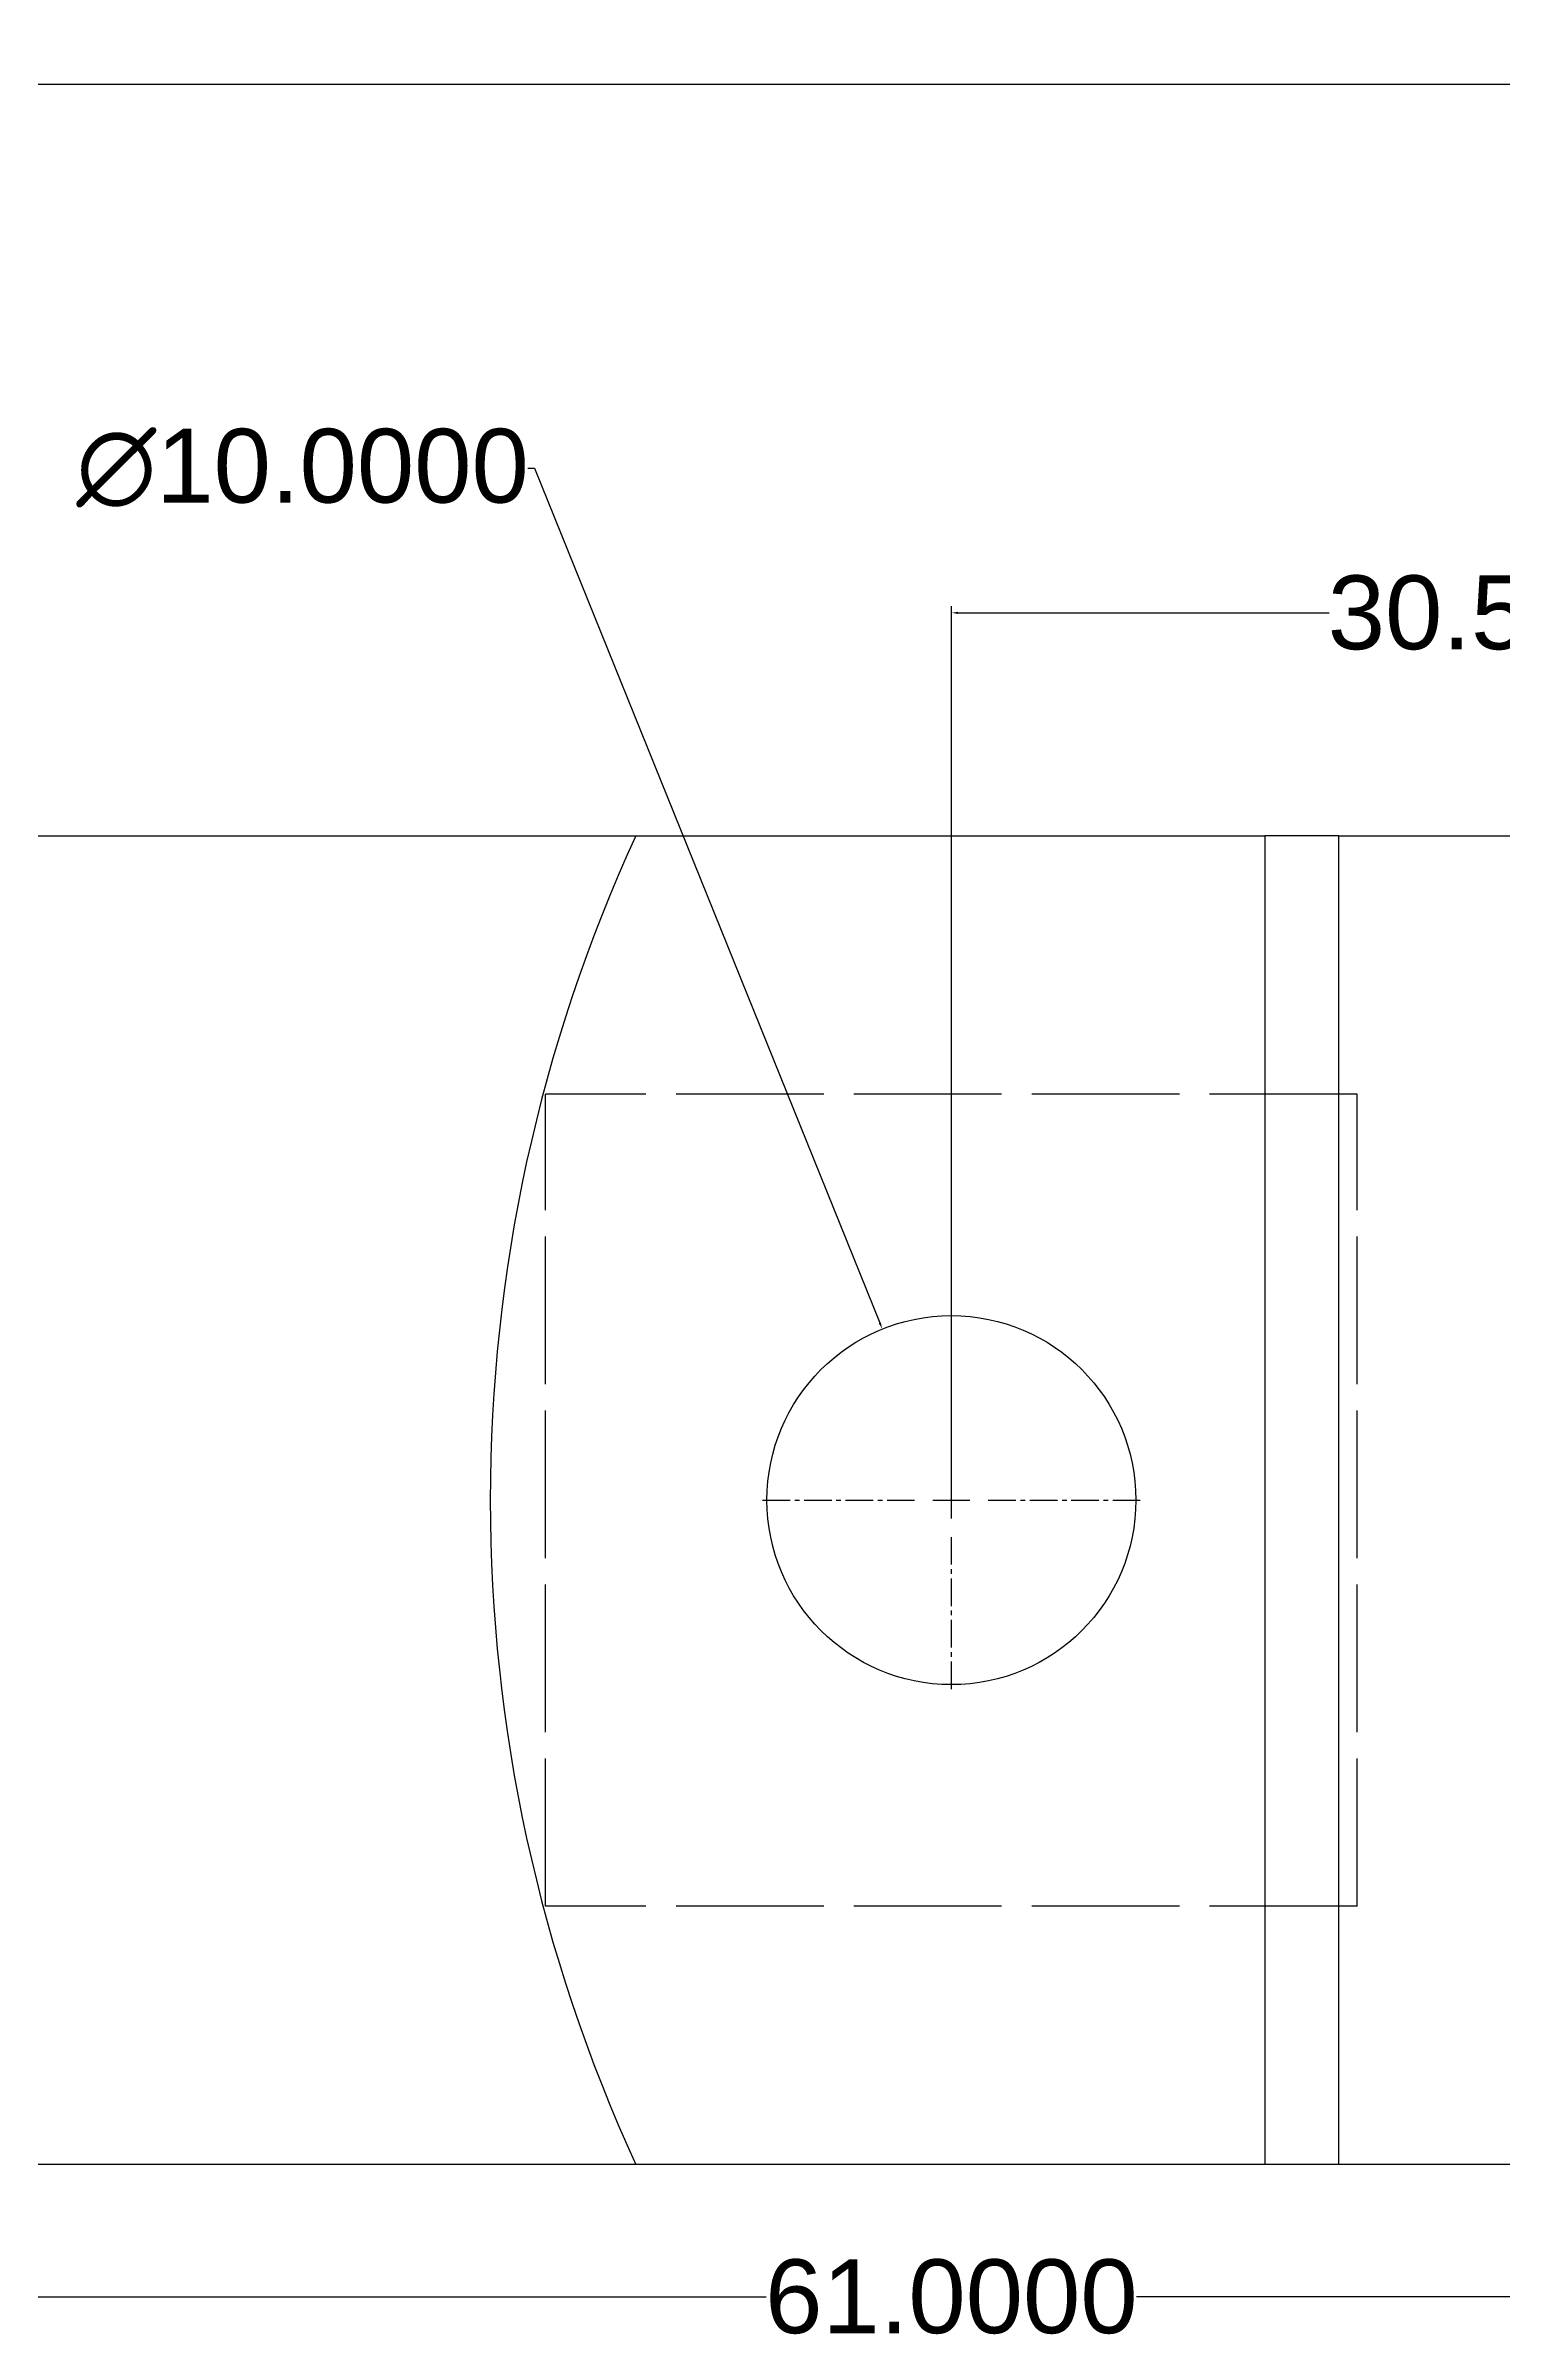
# Model space of a CAD drawing. Header units: inches. Extents: x -66 to 652, y -14 to 145.
# Drawn here: x 215.2 to 254.7, y 82.5 to 144.5 of the extents above; entities that cross this region are included whole.
import ezdxf

# ---------------------------------------------------------------- set-up
doc = ezdxf.new("R2010")
doc.units = ezdxf.units.IN
doc.header["$MEASUREMENT"] = 0
doc.linetypes.add('CENTER2', pattern=[1.125, 0.75, -0.125, 0.125, -0.125])
doc.styles.get("Standard").update_dxf_attribs({"font": 'arial.ttf'})
doc.dimstyles.get("Standard").update_dxf_attribs({"dimtxt": 0.18, "dimasz": 0.18, "dimexe": 0.18, "dimexo": 0.0625, "dimgap": 0.09, "dimtad": 0, "dimtih": 1, "dimtoh": 1, "dimdec": 4, "dimzin": 0, "dimdsep": 46, "dimtxsty": 'Standard', "dimcen": 0.09, "dimadec": 0, "dimazin": 0, "dimtfac": 1, "dimtdec": 4, "dimtofl": 0, "dimtmove": 0, "dimatfit": 3, "dimfxl": 1, "dimtolj": 1, "dimtzin": 0, "dimarcsym": 0})

# ---------------------------------------------------------------- blocks, each defined once
blk = doc.blocks.new('*U2')
at = {"color": 0, "linetype": 'CENTER2', "transparency": 16777216}
for p, q in [((0, 1), (0, 5.12)), ((-5.12, 0), (-1, 0)), ((1, 0), (5.12, 0)), ((0, -5.12), (0, -1))]:
    blk.add_line(p, q, dxfattribs=at)
at = {"color": 0, "linetype": 'Continuous', "transparency": 16777216}
for p, q in [((-0.5, 0), (0.5, 0)), ((0, -0.5), (0, 0.5))]:
    blk.add_line(p, q, dxfattribs=at)
blk = doc.blocks.new('*D36')
at = {"color": 0, "lineweight": -2, "transparency": 16777216}
for p, q in [((187.788, 123.177), (187.788, 143.658)), ((187.968, 143.478), (264.59, 143.478)), ((352.608, 143.478), (275.986, 143.478)), ((352.788, 123.177), (352.788, 143.658))]:
    blk.add_line(p, q, dxfattribs=at)
at = {"color": 0, "transparency": 16777216}
for points in [[(187.968, 143.508), (187.968, 143.448), (187.788, 143.478)], [(352.608, 143.508), (352.608, 143.448), (352.788, 143.478)]]:
    blk.add_solid(points, dxfattribs=at)
at = {"layer": 'Defpoints', "color": 0, "transparency": 16777216}
for p in [(352.788, 143.478), (187.788, 123.115), (352.788, 123.115)]:
    blk.add_point(p, dxfattribs=at)
at = {"color": 0, "transparency": 16777216, "insert": (270.288, 143.478), "char_height": 0.18, "attachment_point": 5}
blk.add_mtext('\\A1;{\\H11.11111x;165.0000}', dxfattribs=at)
blk = doc.blocks.new('*D38')
at = {"color": 0, "lineweight": -2, "transparency": 16777216}
for p, q in [((239.788, 105.177), (239.788, 129.336)), ((239.968, 129.156), (250.024, 129.156)), ((270.108, 129.156), (260.052, 129.156)), ((270.288, 105.177), (270.288, 129.336))]:
    blk.add_line(p, q, dxfattribs=at)
at = {"color": 0, "transparency": 16777216}
for points in [[(239.968, 129.186), (239.968, 129.126), (239.788, 129.156)], [(270.108, 129.186), (270.108, 129.126), (270.288, 129.156)]]:
    blk.add_solid(points, dxfattribs=at)
at = {"layer": 'Defpoints', "color": 0, "transparency": 16777216}
for p in [(270.288, 129.156), (239.788, 105.115), (270.288, 105.115)]:
    blk.add_point(p, dxfattribs=at)
at = {"color": 0, "transparency": 16777216, "insert": (255.038, 129.156), "char_height": 0.18, "attachment_point": 5}
blk.add_mtext('\\A1;{\\H11.11111x;30.5000}', dxfattribs=at)
blk = doc.blocks.new('*D41')
at = {"color": 0, "lineweight": -2, "transparency": 16777216}
for p, q in [((209.288, 105.052), (209.288, 83.347)), ((270.288, 105.052), (270.288, 83.347)), ((209.468, 83.527), (234.768, 83.527)), ((270.108, 83.527), (244.808, 83.527))]:
    blk.add_line(p, q, dxfattribs=at)
at = {"color": 0, "transparency": 16777216}
for points in [[(209.468, 83.557), (209.468, 83.497), (209.288, 83.527)], [(270.108, 83.557), (270.108, 83.497), (270.288, 83.527)]]:
    blk.add_solid(points, dxfattribs=at)
at = {"layer": 'Defpoints', "color": 0, "transparency": 16777216}
for p in [(209.288, 105.115), (270.288, 105.115), (270.288, 83.527)]:
    blk.add_point(p, dxfattribs=at)
at = {"color": 0, "transparency": 16777216, "insert": (239.788, 83.527), "char_height": 0.18, "attachment_point": 5}
blk.add_mtext('\\A1;{\\H11.11111x;61.0000}', dxfattribs=at)
blk = doc.blocks.new('*D44')
at = {"color": 0, "lineweight": -2, "transparency": 16777216}
for p, q in [((228.306, 133.078), (228.486, 133.078)), ((228.486, 133.078), (237.847, 109.917)), ((239.698, 105.115), (239.878, 105.115)), ((239.788, 105.025), (239.788, 105.205))]:
    blk.add_line(p, q, dxfattribs=at)
at = {"color": 0, "transparency": 16777216}
blk.add_solid([(237.875, 109.928), (237.819, 109.906), (237.914, 109.75)], dxfattribs=at)
at = {"layer": 'Defpoints', "color": 0, "transparency": 16777216}
for p in [(237.914, 109.75), (241.662, 100.479)]:
    blk.add_point(p, dxfattribs=at)
at = {"color": 0, "transparency": 16777216, "insert": (222.203, 133.078), "char_height": 0.18, "attachment_point": 5}
blk.add_mtext('\\A1;{\\H11.11111x;∅10.0000}', dxfattribs=at)

msp = doc.modelspace()

# ---------------------------------------------------------------- linework, layer by layer
for p, q in [((190.78799, 123.11454), (248.28799, 123.11454)), ((250.28799, 123.11454), (248.28799, 123.11454)), ((248.28799, 123.11454), (248.28799, 87.11454)), ((250.28799, 87.11454), (250.28799, 123.11454)), ((250.28799, 123.11454), (270.28799, 123.11454)), ((231.50575, 116.11454), (228.78799, 116.11454)), ((228.78799, 112.97226), (228.78799, 116.11454)), ((236.32631, 116.11454), (232.32631, 116.11454)), ((241.14687, 116.11454), (237.14687, 116.11454)), ((245.96743, 116.11454), (241.96743, 116.11454)), ((250.78799, 116.11454), (246.78799, 116.11454)), ((250.78799, 112.97226), (250.78799, 116.11454)), ((228.78799, 108.25783), (228.78799, 112.25783)), ((250.78799, 108.25783), (250.78799, 112.25783)), ((228.78799, 103.5434), (228.78799, 107.5434)), ((250.78799, 103.5434), (250.78799, 107.5434)), ((228.78799, 98.82897), (228.78799, 102.82897)), ((250.78799, 98.82897), (250.78799, 102.82897)), ((228.78799, 94.11454), (228.78799, 98.11454)), ((250.78799, 94.11454), (250.78799, 98.11454)), ((231.50575, 94.11454), (228.78799, 94.11454)), ((236.32631, 94.11454), (232.32631, 94.11454)), ((241.14687, 94.11454), (237.14687, 94.11454)), ((245.96743, 94.11454), (241.96743, 94.11454)), ((250.78799, 94.11454), (246.78799, 94.11454)), ((248.28799, 87.11454), (190.78799, 87.11454)), ((250.28799, 87.11454), (248.28799, 87.11454)), ((270.28799, 87.11454), (250.28799, 87.11454))]:
    msp.add_line(p, q)
msp.add_circle((239.78799, 105.11454), 5)
msp.add_arc((270.28799, 105.11454), 43, 155.2534754, 204.7465246)

# ---------------------------------------------------------------- block references
at = {"linetype": 'CENTER2'}
msp.add_blockref('*U2', (239.78799, 105.11454), dxfattribs=at)

# ---------------------------------------------------------------- dimensions: what is measured, and where the dimension line sits
for base, p1, p2, picture, middle in [((352.78799, 143.47843), (187.78799, 123.11454), (352.78799, 123.11454), '*D36', (270.28799, 143.47843)), ((270.28799, 129.15557), (239.78799, 105.11454), (270.28799, 105.11454), '*D38', (255.03799, 129.15557)), ((270.28799, 83.52702), (209.28799, 105.11454), (270.28799, 105.11454), '*D41', (239.78799, 83.52702))]:
    dim = msp.add_linear_dim(base=base, p1=p1, p2=p2, text='{\\H11.11111x;<>}', dimstyle='Standard')
    dim.commit()
    dim.dimension.update_dxf_attribs({"geometry": picture, "text_midpoint": middle})
dim = msp.add_diameter_dim_2p(p1=(241.66159, 100.47886), p2=(237.91439, 109.75023), text='{\\H11.11111x;<>}', dimstyle='Standard')
dim.commit()
dim.dimension.update_dxf_attribs({"geometry": '*D44', "text_midpoint": (222.20323, 133.0776), "dimtype": 163})

doc.saveas('drawing.dxf')
